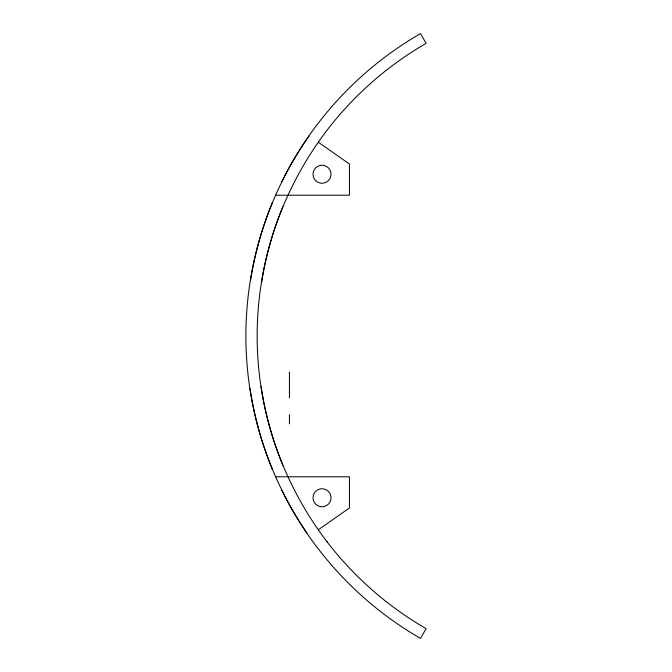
<?xml version="1.0" encoding="UTF-8"?>
<svg xmlns="http://www.w3.org/2000/svg" width="672" height="672" viewBox="0 0 672 672"><rect width="100%" height="100%" fill="white"/><g stroke="black" fill="none" stroke-linecap="round" stroke-linejoin="round"><path stroke-width="1.01" d="M250.589 280.064C258.745 228.463 278.956 178.769 309.002 136.055M261.652 282.156C270.211 227.102 293.269 174.577 326.978 130.292A337.915 337.915 0 0 1 426.115 43.352L420.479 33.6A349.18 349.18 0 0 0 281.896 181.558M318.394 529.729L349.44 507.998L349.44 476.801L275.722 476.801M275.722 195.199L349.44 195.199L349.44 164.002L318.394 142.271M261.114 386.602C269.371 442.814 292.572 496.566 326.978 541.708L327.516 542.363M306.894 533.005C277.46 489.98 257.729 440.278 250.051 388.693M289.439 372.078L289.439 397.958M289.439 414.683L289.439 423.847M326.978 541.708A337.915 337.915 0 0 0 426.115 628.648L420.479 638.4A349.18 349.18 0 0 1 281.896 490.442M282.878 465.318A337.915 337.915 0 0 1 282.878 206.682M272.471 469.627A349.18 349.18 0 0 1 272.471 202.373M317.528 505.554A9.013 9.013 0 0 0 331.044 497.75A9.013 9.013 0 0 0 317.528 489.947A9.013 9.013 0 0 0 317.528 505.554M315.664 180.625A9.013 9.013 0 0 0 330.733 176.585A9.013 9.013 0 0 0 319.704 165.547A9.013 9.013 0 0 0 315.664 180.625"/></g></svg>
